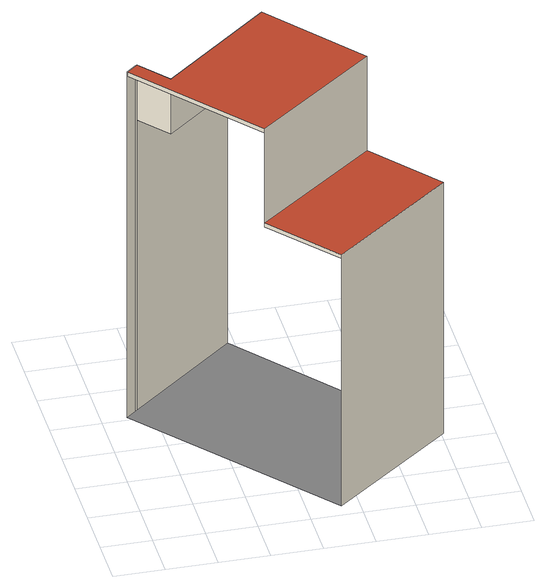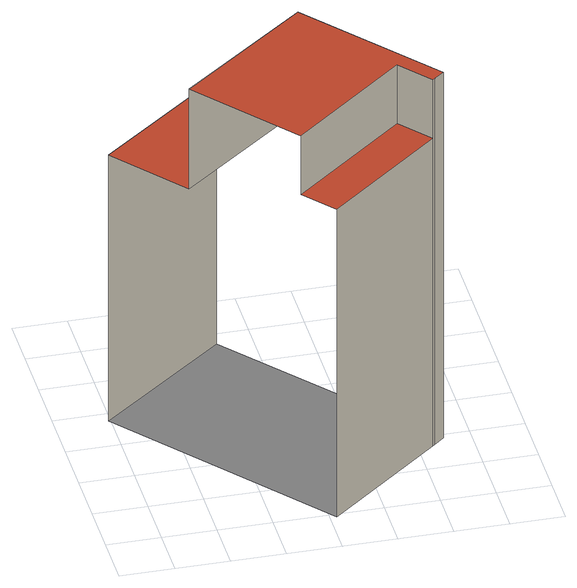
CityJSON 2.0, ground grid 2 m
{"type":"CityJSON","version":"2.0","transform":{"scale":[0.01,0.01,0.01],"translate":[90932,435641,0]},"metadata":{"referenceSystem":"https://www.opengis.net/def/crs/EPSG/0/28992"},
"CityObjects":{
"building1":{"type":"Building","attributes":{"TerrainHeight":2.93,"bron_tex":"UltraCAM-X 10cm juni 2008","voll_tex":"complete","bron_geo":"Lidar 15-30 punten - nov. 2008","status":"1"},"geometry":[{"type":"MultiSurface","lod":"2","boundaries":[[[0,1,2,3,4,5,6]],[[7,8,9,10]],[[11,12,13,14]],[[15,16,17,18]],[[1,0,19,15]],[[0,6,20,19]],[[6,5,12,11]],[[5,4,13,12]],[[3,2,7,10]],[[2,1,21,22]],[[9,8,18,17]],[[8,7,23,24]],[[11,14,16,20]]],"semantics":{"surfaces":[{"type":"RoofSurface"},{"type":"GroundSurface"},{"type":"WallSurface"}],"values":[0,0,0,1,2,2,2,2,2,2,2,2,2]}}]}
},
"vertices":[
[136,850,1531],[98,818,1531],[503,331,1531],[984,714,1531],[674,1092,1531],[244,736,1531],[144,857,1531],[503,331,1114],[729,60,1114],[1208,442,1114],[984,714,1114],[144,857,1287],[244,736,1287],[674,1092,1287],[574,1213,1287],[98,818,0],[574,1213,0],[1208,442,0],[729,60,0],[136,850,0],[144,857,0],[98,818,1515],[503,331,1515],[503,331,1098],[729,60,1098]
]}
